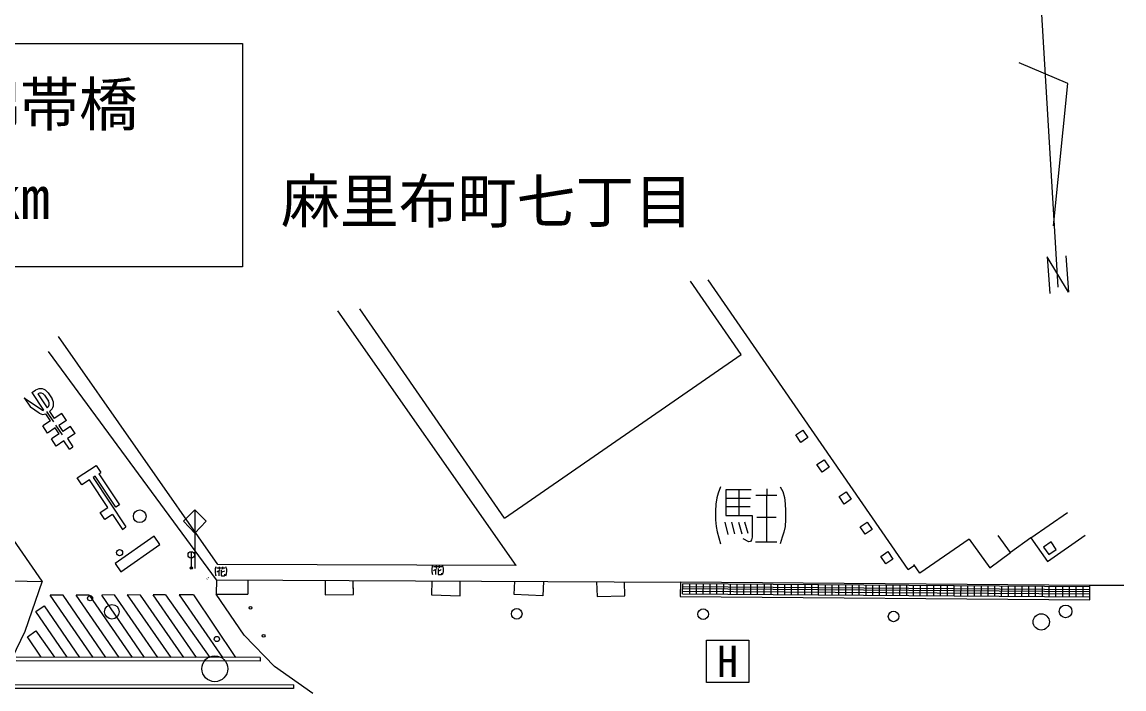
# Model space of a CAD drawing. Units: millimetres, scale not verified. Extents: x 40000 to 680000, y 20000 to 380000.
# Drawn here: x 235986 to 282772, y 288926 to 317240 of the extents above; entities that cross this region are included whole.
import ezdxf
from ezdxf.enums import TextEntityAlignment as Align

# ---------------------------------------------------------------- set-up
doc = ezdxf.new("R2010")
doc.units = ezdxf.units.MM
doc.header["$LTSCALE"] = 1000
for name, color, linetype, lineweight in [('M-BGD', 7, 'Continuous', 25), ('M-BMK-SRVR', 3, 'Continuous', 25), ('M-STR-STRC', 7, 'Continuous', 25)]:
    doc.layers.add(name, color=color, linetype=linetype, lineweight=lineweight)
doc.layers.add('M-BGD-HTXT', color=7, linetype='Continuous')
doc.styles.add('ＭＳ ゴシック', font='')
doc.styles.get('ＭＳ ゴシック').set_extended_font_data('MS Gothic')

msp = doc.modelspace()

# ---------------------------------------------------------------- linework, layer by layer
at = {"layer": 'M-BGD'}
for p, q in [((266516, 303125), (264366, 306232)), ((273607, 293998), (265118, 306294)), ((256475, 296179), (250327, 305065)), ((256960, 294161), (249388, 304986)), ((244301, 294211), (237530, 303883)), ((244237, 293561), (237109, 303259)), ((256475, 296179), (266516, 303125)), ((236405, 301506), (236555, 301605)), ((236405, 301506), (236901, 300756)), ((236654, 301455), (237052, 300855)), ((236945, 301396), (237111, 301146)), ((237095, 301495), (237261, 301245)), ((236079, 301291), (236344, 300890)), ((236079, 301291), (236860, 300757)), ((236719, 300635), (236343, 300892)), ((237200, 300305), (237001, 300605)), ((237331, 300270), (237043, 300705)), ((237151, 300705), (237350, 300405)), ((237675, 300620), (237350, 300405)), ((237874, 300320), (237675, 300620)), ((237200, 300305), (236874, 300090)), ((237073, 299790), (236874, 300090)), ((237398, 300005), (237073, 299790)), ((237564, 299755), (237398, 300005)), ((237701, 299711), (237427, 300125)), ((237874, 300320), (237548, 300104)), ((237548, 300104), (237714, 299854)), ((238039, 300070), (237714, 299854)), ((238238, 299769), (238039, 300070)), ((268834, 299711), (269139, 299918)), ((269139, 299918), (269353, 299602)), ((236840, 293504), (232616, 299580)), ((237564, 299755), (237239, 299540)), ((237437, 299239), (237239, 299540)), ((237763, 299455), (237437, 299239)), ((237994, 299104), (237763, 299455)), ((238238, 299769), (237913, 299554)), ((237913, 299554), (238145, 299204)), ((269048, 299395), (268834, 299711)), ((269353, 299602), (269048, 299395)), ((237994, 299104), (238145, 299204)), ((269738, 298450), (270043, 298657)), ((270043, 298657), (270257, 298342)), ((238332, 297889), (239132, 298419)), ((239132, 298419), (239331, 298118)), ((239243, 298060), (239331, 298118)), ((239243, 298060), (240117, 296740)), ((269952, 298135), (269738, 298450)), ((270257, 298342), (269952, 298135)), ((238530, 297588), (238332, 297889)), ((238856, 297804), (238530, 297588)), ((239630, 296634), (238856, 297804)), ((239093, 297961), (239006, 297903)), ((239006, 297903), (240397, 295802)), ((239967, 296641), (239093, 297961)), ((265549, 297245), (265489, 297043)), ((265646, 297500), (265549, 297245)), ((266944, 297380), (265864, 297380)), ((265864, 297380), (265864, 296293)), ((266419, 297373), (266418, 296293)), ((267146, 297155), (268031, 297155)), ((267603, 297425), (267603, 297155)), ((267604, 295175), (267604, 297148)), ((268181, 297500), (268286, 297313)), ((268286, 297313), (268361, 297050)), ((270677, 297090), (270982, 297297)), ((270982, 297297), (271196, 296982)), ((239305, 296418), (239630, 296634)), ((240117, 296740), (239967, 296641)), ((265443, 296773), (265428, 296480)), ((265489, 297043), (265443, 296773)), ((265864, 297020), (266914, 297020)), ((266906, 296653), (265871, 296653)), ((268361, 297050), (268391, 296788)), ((268391, 296788), (268406, 296488)), ((270891, 296775), (270677, 297090)), ((271196, 296982), (270891, 296775)), ((239504, 296118), (239305, 296418)), ((239829, 296333), (239504, 296118)), ((239829, 296333), (240247, 295702)), ((243320, 296536), (242839, 296048)), ((243801, 296048), (243320, 296536)), ((243320, 296536), (243320, 294036)), ((265428, 296480), (265429, 296105)), ((265864, 296293), (266989, 296293)), ((266989, 296293), (266989, 295363)), ((268001, 296203), (267184, 296203)), ((268406, 296488), (268406, 296113)), ((278812, 295337), (280375, 296413)), ((240247, 295702), (240397, 295802)), ((242839, 296048), (243320, 295536)), ((243320, 295536), (243801, 296048)), ((265429, 296105), (265459, 295828)), ((265459, 295828), (265496, 295603)), ((265819, 296000), (265954, 295490)), ((266246, 295505), (266119, 296000)), ((266411, 296000), (266554, 295505)), ((266816, 295520), (266681, 296000)), ((268384, 295820), (268331, 295580)), ((268406, 296113), (268384, 295820)), ((271567, 295806), (271873, 296013)), ((271781, 295491), (271567, 295806)), ((272086, 295698), (271781, 295491)), ((271873, 296013), (272086, 295698)), ((241593, 295409), (239936, 294255)), ((241838, 295057), (241593, 295409)), ((265496, 295603), (265571, 295340)), ((265571, 295340), (265646, 295093)), ((266839, 295168), (266606, 295295)), ((266959, 295258), (266914, 295190)), ((266989, 295363), (266959, 295258)), ((268264, 295363), (268181, 295093)), ((268331, 295580), (268264, 295363)), ((276200, 295289), (274108, 293845)), ((276200, 295289), (277070, 294067)), ((277958, 294714), (277424, 295446)), ((278812, 295337), (277958, 294714)), ((278812, 295337), (279521, 294337)), ((279521, 294337), (281121, 295452)), ((240181, 293902), (241838, 295057)), ((266914, 295190), (266839, 295168)), ((267124, 295168), (268031, 295168)), ((272446, 294550), (272751, 294757)), ((272751, 294757), (272965, 294442)), ((279681, 295167), (279362, 294951)), ((279362, 294951), (279578, 294633)), ((279578, 294633), (279897, 294849)), ((279897, 294849), (279681, 295167)), ((243169, 294754), (243169, 294055)), ((272660, 294235), (272446, 294550)), ((272965, 294442), (272660, 294235)), ((277070, 294067), (277958, 294714)), ((239936, 294255), (240181, 293902)), ((244186, 293995), (244182, 293943)), ((244182, 293943), (244182, 293893)), ((244182, 293893), (244185, 293851)), ((244185, 293851), (244193, 293805)), ((244192, 294031), (244186, 293995)), ((244201, 294068), (244192, 294031)), ((244217, 294106), (244201, 294068)), ((244602, 294056), (244260, 294056)), ((244302, 293910), (244260, 293888)), ((256960, 294161), (244301, 294211)), ((244332, 293930), (244302, 293910)), ((244360, 293952), (244332, 293930)), ((244341, 293937), (244341, 293732)), ((244360, 294106), (244360, 294015)), ((244383, 293982), (244360, 293952)), ((244496, 293892), (244443, 293875)), ((244445, 293981), (244445, 293763)), ((244550, 293918), (244496, 293892)), ((244507, 294012), (244507, 294106)), ((244582, 293943), (244550, 293918)), ((244656, 294067), (244642, 294106)), ((244666, 294035), (244656, 294067)), ((244675, 293996), (244666, 294035)), ((244666, 293810), (244672, 293848)), ((244672, 293848), (244678, 293895)), ((244678, 293947), (244675, 293996)), ((244678, 293895), (244678, 293947)), ((253388, 294049), (253384, 293997)), ((253384, 293997), (253384, 293947)), ((253384, 293947), (253387, 293905)), ((253387, 293905), (253395, 293859)), ((253394, 294085), (253388, 294049)), ((253403, 294122), (253394, 294085)), ((253395, 293859), (253404, 293825)), ((253419, 294160), (253403, 294122)), ((253404, 293825), (253419, 293785)), ((253804, 294110), (253462, 294110)), ((253504, 293964), (253462, 293942)), ((253534, 293984), (253504, 293964)), ((253562, 294006), (253534, 293984)), ((253543, 293991), (253543, 293786)), ((253562, 294160), (253562, 294069)), ((253585, 294036), (253562, 294006)), ((253698, 293946), (253645, 293929)), ((253647, 294035), (253647, 293817)), ((253752, 293972), (253698, 293946)), ((253709, 294066), (253709, 294160)), ((253784, 293997), (253752, 293972)), ((253803, 293802), (253803, 293847)), ((253858, 294121), (253844, 294160)), ((253844, 293785), (253859, 293825)), ((253868, 294089), (253858, 294121)), ((253859, 293825), (253868, 293864)), ((253877, 294050), (253868, 294089)), ((253868, 293864), (253874, 293902)), ((253874, 293902), (253880, 293949)), ((253880, 294001), (253877, 294050)), ((253880, 293949), (253880, 294001)), ((273607, 293999), (273877, 294186)), ((274108, 293845), (273853, 294214)), ((236832, 293480), (225319, 293702)), ((236840, 293504), (236099, 291368)), ((243848, 293598), (243828, 293593)), ((243909, 293643), (243885, 293654)), ((244193, 293805), (244202, 293771)), ((244202, 293771), (244217, 293731)), ((244237, 293561), (244235, 292956)), ((244237, 293561), (263941, 293458)), ((244445, 293763), (244446, 293748)), ((244446, 293748), (244457, 293733)), ((244457, 293733), (244475, 293731)), ((244475, 293731), (244577, 293731)), ((244577, 293731), (244593, 293736)), ((244593, 293736), (244601, 293748)), ((244601, 293748), (244601, 293793)), ((244642, 293731), (244657, 293771)), ((244657, 293771), (244666, 293810)), ((245569, 293554), (245567, 292951)), ((248851, 293537), (248856, 292923)), ((250054, 292933), (250048, 293530)), ((250054, 292933), (250049, 293424)), ((253381, 293513), (253367, 292915)), ((253647, 293817), (253648, 293802)), ((253648, 293802), (253659, 293787)), ((253659, 293787), (253677, 293785)), ((253677, 293785), (253779, 293785)), ((253779, 293785), (253795, 293790)), ((253795, 293790), (253803, 293802)), ((254581, 292886), (254595, 293507)), ((256881, 292938), (256908, 293495)), ((258127, 293489), (258098, 292881)), ((260380, 293477), (260398, 292850)), ((261579, 292884), (261562, 293471)), ((263941, 293458), (263936, 292853)), ((281325, 293320), (263941, 293458)), ((264033, 292961), (264036, 293385)), ((281325, 293259), (264036, 293385)), ((264324, 293383), (264321, 292959)), ((264612, 293381), (264609, 292957)), ((264900, 293379), (264897, 292955)), ((265188, 293377), (265185, 292953)), ((265476, 293375), (265473, 292951)), ((265764, 293373), (265761, 292949)), ((266052, 293371), (266049, 292947)), ((266340, 293368), (266336, 292945)), ((266627, 293366), (266624, 292943)), ((266915, 293364), (266912, 292941)), ((267203, 293362), (267200, 292938)), ((267491, 293360), (267488, 292936)), ((267779, 293358), (267776, 292934)), ((268067, 293356), (268064, 292932)), ((268355, 293354), (268352, 292930)), ((268643, 293352), (268640, 292928)), ((237735, 292909), (237183, 292907)), ((238999, 290267), (237183, 292907)), ((239537, 290266), (237735, 292909)), ((238831, 292912), (238285, 292911)), ((240113, 290265), (238285, 292911)), ((238831, 292912), (240657, 290264)), ((239896, 292916), (239376, 292914)), ((241190, 290263), (239376, 292914)), ((239896, 292916), (241741, 290262)), ((240453, 292918), (242309, 290261)), ((241012, 292904), (240453, 292918)), ((242849, 290260), (241012, 292904)), ((242081, 292923), (241558, 292921)), ((243395, 290259), (241558, 292921)), ((242081, 292923), (243953, 290259)), ((243264, 292927), (242663, 292925)), ((242663, 292925), (244496, 290258)), ((243264, 292927), (245052, 290257)), ((244235, 292956), (245567, 292951)), ((244235, 292956), (245567, 292951)), ((245411, 291207), (244235, 292950)), ((248856, 292923), (250054, 292933)), ((248856, 292923), (250054, 292933)), ((253367, 292915), (254581, 292886)), ((258098, 292881), (256881, 292938)), ((260398, 292850), (261579, 292884)), ((264033, 292961), (281322, 292838)), ((281322, 292943), (264034, 293067)), ((281323, 293048), (264035, 293173)), ((264036, 293279), (281324, 293153)), ((268931, 293349), (268928, 292926)), ((269218, 293347), (269215, 292924)), ((269506, 293345), (269503, 292922)), ((269794, 293343), (269791, 292920)), ((270082, 293341), (270079, 292918)), ((270370, 293339), (270367, 292916)), ((270658, 293337), (270655, 292914)), ((270946, 293335), (270943, 292912)), ((271234, 293333), (271231, 292910)), ((271522, 293330), (271519, 292908)), ((271809, 293328), (271806, 292906)), ((272097, 293326), (272094, 292904)), ((272385, 293324), (272382, 292902)), ((272673, 293322), (272670, 292899)), ((272961, 293320), (272958, 292897)), ((273249, 293318), (273246, 292895)), ((273537, 293316), (273534, 292893)), ((273825, 293313), (273822, 292891)), ((274113, 293311), (274110, 292889)), ((274401, 293309), (274398, 292887)), ((274689, 293307), (274685, 292885)), ((274976, 293305), (274973, 292883)), ((275264, 293303), (275261, 292881)), ((275552, 293301), (275549, 292879)), ((275840, 293299), (275837, 292877)), ((276128, 293297), (276125, 292875)), ((276416, 293295), (276413, 292873)), ((276704, 293292), (276701, 292871)), ((276992, 293290), (276989, 292869)), ((277280, 293288), (277277, 292867)), ((277567, 293286), (277564, 292865)), ((277855, 293284), (277852, 292863)), ((278143, 293282), (278140, 292861)), ((278431, 293280), (278428, 292858)), ((278719, 293278), (278716, 292856)), ((279007, 293276), (279004, 292854)), ((279295, 293273), (279292, 292852)), ((279583, 293271), (279580, 292850)), ((279871, 293269), (279868, 292848)), ((280159, 293267), (280156, 292846)), ((280446, 293265), (280443, 292844)), ((280734, 293263), (280731, 292842)), ((281022, 293261), (281019, 292840)), ((281321, 292715), (281325, 293320)), ((282772, 293322), (281325, 293320)), ((236574, 292211), (236927, 292459)), ((236927, 292459), (238428, 290268)), ((263936, 292853), (281321, 292715)), ((237895, 290269), (236574, 292211)), ((236099, 291368), (235546, 290222)), ((236212, 291141), (236577, 291395)), ((236800, 290271), (236212, 291141)), ((236577, 291395), (237359, 290270)), ((246699, 289872), (245411, 291207)), ((265044, 290997), (266844, 290997)), ((265044, 289197), (265044, 290997)), ((266844, 290997), (266844, 289197)), ((246097, 290255), (235739, 290273)), ((246097, 290105), (235739, 290123)), ((246097, 290255), (246097, 290105)), ((248330, 288729), (246699, 289872)), ((266844, 289197), (265044, 289197)), ((247506, 289101), (234800, 289090)), ((247506, 288951), (234800, 288940)), ((247506, 289101), (247506, 288951))]:
    msp.add_line(p, q, dxfattribs=at)
for centre, radius in [((240983, 296260), 270), ((240128, 294713), 130), ((243169, 294619), 135), ((243169, 294055), 50), ((238874, 292779), 110), ((239802, 292203), 310), ((245683, 292367), 60), ((280291, 292220), 270), ((256990, 292113), 225), ((264904, 292099), 225), ((272989, 292005), 225), ((279259, 291773), 345), ((244257, 291046), 110), ((246242, 291178), 60), ((244171, 289785), 550)]:
    msp.add_circle(centre, radius, dxfattribs=at)
for centre, radius, start, end in [((236770, 301280), 390, 33.5044, 123.5044), ((236770, 301280), 210, 33.5044, 123.5044), ((236936, 301030), 210, 303.5044, 33.5044), ((236936, 301030), 390, 303.5044, 33.5044), ((236888, 300883), 300, 235.8773, 292.2098), ((236884, 300874), 120, 258.3752, 278.3965)]:
    msp.add_arc(centre, radius, start, end, dxfattribs=at)
at = {"layer": 'M-BMK-SRVR'}
for p, q in [((278284, 334063), (279960, 305988)), ((280385, 314637), (278323, 315502)), ((279787, 308584), (280385, 314637)), ((280411, 305775), (279509, 307266)), ((279509, 307266), (279620, 305721)), ((280309, 307315), (280411, 305775))]:
    msp.add_line(p, q, dxfattribs=at)
at = {"layer": 'M-STR-STRC'}
for p, q in [((222675, 316332), (245347, 316332)), ((245347, 316332), (245347, 306852)), ((245347, 306852), (222675, 306852))]:
    msp.add_line(p, q, dxfattribs=at)

# ---------------------------------------------------------------- texts
at = {"layer": 'M-BGD', "style": 'ＭＳ ゴシック'}
msp.add_text('H', height=1320, dxfattribs=at).set_placement((265944, 290097), align=Align.MIDDLE_CENTER)
at = {"layer": 'M-BGD-HTXT', "style": 'ＭＳ ゴシック'}
msp.add_text('麻里布町七丁目', height=1833, dxfattribs=at).set_placement((246979, 308163), align=Align.BOTTOM_LEFT)
at = {"layer": 'M-STR-STRC', "style": 'ＭＳ ゴシック'}
for s, p in [('錦帯橋', (233404, 312283)), ('4km', (233433, 308326))]:
    msp.add_text(s, height=1833, dxfattribs=at).set_placement(p, align=Align.BOTTOM_LEFT)

doc.saveas('drawing.dxf')
